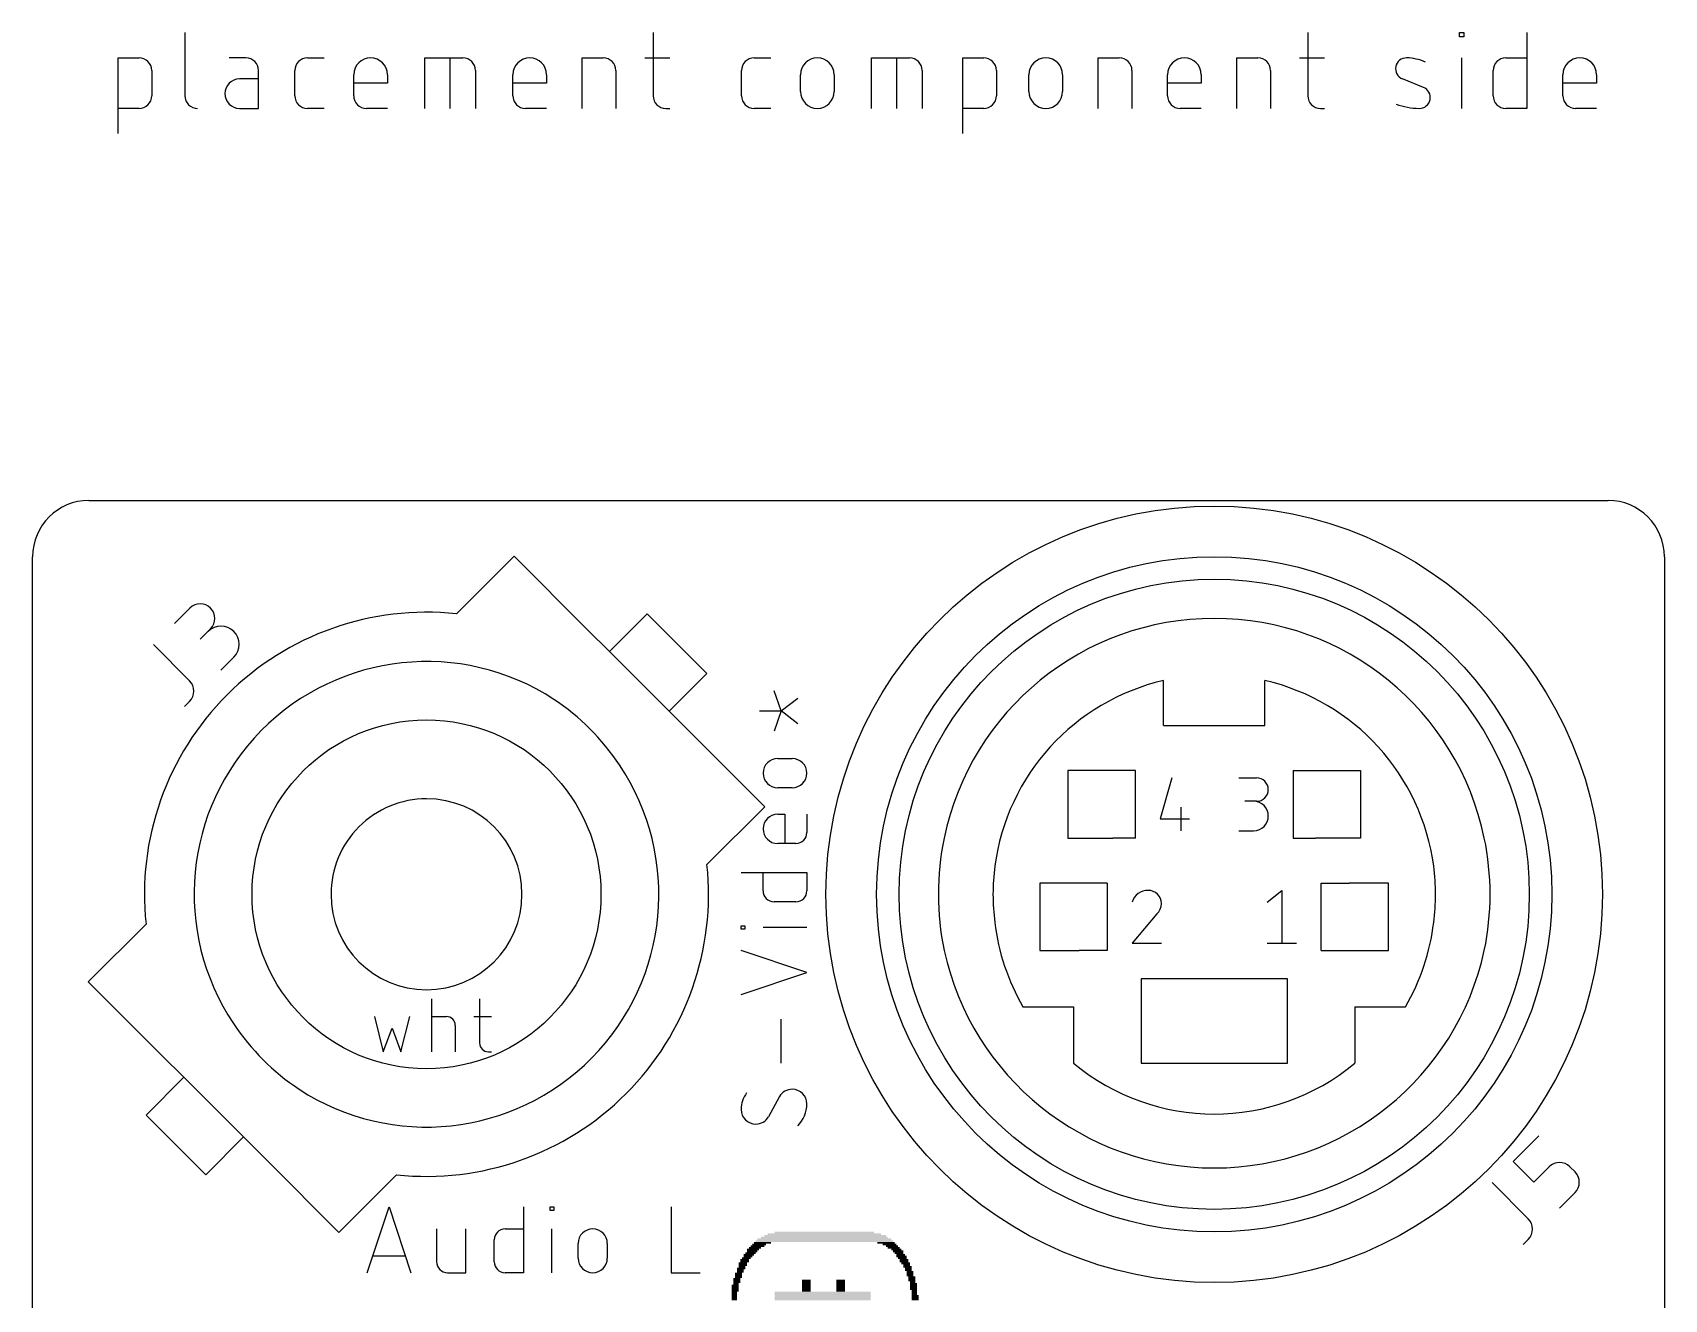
# Model space of a CAD drawing. Extents: x 0 to 29, y 0 to 47.3.
# Drawn here: x 0 to 29, y 24.8 to 47.31 of the extents above; entities that cross this region are included whole.
import ezdxf

# ---------------------------------------------------------------- set-up
doc = ezdxf.new("R2010")
doc.units = 0
for name, color, linetype in [('20', 30, 'CONTINUOUS'), ('21', 253, 'CONTINUOUS'), ('25', 253, 'CONTINUOUS'), ('51', 253, 'CONTINUOUS')]:
    doc.layers.add(name, color=color, linetype=linetype)

# ---------------------------------------------------------------- blocks, each defined once
blk = doc.blocks.new('RECT')
blk.add_solid([(-0.5, -0.5), (0.5, -0.5), (-0.5, 0.5), (0.5, 0.5)])

msp = doc.modelspace()

# ---------------------------------------------------------------- linework, layer by layer
at = {"layer": '20'}
for p, q in [((1, 39), (28, 39)), ((0, 1), (0, 38)), ((29, 38), (29, 1))]:
    msp.add_line(p, q, dxfattribs=at)
for centre, start, end in [((1, 38), 90, 180), ((28, 38), 0, 90)]:
    msp.add_arc(centre, 1, start, end, dxfattribs=at)
at = {"layer": '21'}
for p, q in [((2.7073, 47.3139), (2.7073, 46.192)), ((11.0281, 47.3139), (11.0281, 46.192)), ((22.6634, 47.3139), (22.6634, 46.192)), ((25.3607, 47.2391), (25.3607, 47.3139)), ((25.3607, 47.3139), (25.4355, 47.3139)), ((25.4355, 47.3139), (25.4355, 47.2391)), ((26.5556, 47.3139), (26.5556, 45.9676)), ((25.4355, 47.2391), (25.3607, 47.2391)), ((1.5177, 45.5189), (1.5177, 46.8651)), ((1.5177, 46.8651), (1.8916, 46.8651)), ((3.7908, 46.8651), (3.4916, 46.8651)), ((4.8837, 46.8651), (5.1829, 46.8651)), ((6.9718, 45.9676), (6.9718, 46.8651)), ((6.9718, 46.8651), (7.6449, 46.8651)), ((7.4205, 45.9676), (7.4205, 46.8651)), ((9.7678, 45.9676), (9.7678, 46.8651)), ((9.7678, 46.8651), (10.1417, 46.8651)), ((10.8785, 46.8651), (11.3273, 46.8651)), ((12.8231, 46.8651), (13.1222, 46.8651)), ((14.9111, 45.9676), (14.9111, 46.8651)), ((14.9111, 46.8651), (15.5842, 46.8651)), ((15.3598, 45.9676), (15.3598, 46.8651)), ((16.5294, 45.5189), (16.5294, 46.8651)), ((16.5294, 46.8651), (16.9033, 46.8651)), ((18.9391, 45.9676), (18.9391, 46.8651)), ((18.9391, 46.8651), (19.313, 46.8651)), ((21.403, 45.9676), (21.403, 46.8651)), ((21.403, 46.8651), (21.777, 46.8651)), ((22.5138, 46.8651), (22.9625, 46.8651)), ((25.3981, 45.9676), (25.3981, 46.8651)), ((26.1816, 46.8651), (26.5556, 46.8651)), ((2.116, 46.6408), (2.116, 46.192)), ((4.0152, 46.4912), (3.6786, 46.4912)), ((4.0152, 45.9676), (4.0152, 46.6408)), ((4.6594, 46.192), (4.6594, 46.6408)), ((5.7069, 46.192), (5.7069, 46.566)), ((6.3052, 46.4164), (5.7069, 46.4164)), ((6.3052, 46.566), (6.3052, 46.4164)), ((7.8692, 46.6408), (7.8692, 45.9676)), ((8.5358, 46.192), (8.5358, 46.566)), ((9.1341, 46.4164), (8.5358, 46.4164)), ((9.1341, 46.566), (9.1341, 46.4164)), ((10.3661, 46.6408), (10.3661, 45.9676)), ((12.5987, 46.192), (12.5987, 46.6408)), ((13.6462, 46.2668), (13.6462, 46.566)), ((14.2445, 46.566), (14.2445, 46.2668)), ((15.8086, 46.6408), (15.8086, 45.9676)), ((17.1277, 46.6408), (17.1277, 46.192)), ((17.7071, 46.2668), (17.7071, 46.566)), ((18.3054, 46.566), (18.3054, 46.2668)), ((19.5374, 46.6408), (19.5374, 45.9676)), ((20.1711, 46.192), (20.1711, 46.566)), ((20.7694, 46.4164), (20.1711, 46.4164)), ((20.7694, 46.566), (20.7694, 46.4164)), ((22.0014, 46.6408), (22.0014, 45.9676)), ((24.7181, 46.3416), (24.3442, 46.4912)), ((25.9573, 46.192), (25.9573, 46.6408)), ((27.1978, 46.192), (27.1978, 46.566)), ((27.7962, 46.4164), (27.1978, 46.4164)), ((27.7962, 46.566), (27.7962, 46.4164)), ((1.8916, 45.9676), (1.5177, 45.9676)), ((3.6786, 45.9676), (4.0152, 45.9676)), ((5.1829, 45.9676), (4.8837, 45.9676)), ((6.3052, 45.9676), (5.9312, 45.9676)), ((9.1341, 45.9676), (8.7602, 45.9676)), ((11.2525, 45.9676), (11.3273, 45.9676)), ((13.1222, 45.9676), (12.8231, 45.9676)), ((16.9033, 45.9676), (16.5294, 45.9676)), ((20.7694, 45.9676), (20.3954, 45.9676)), ((22.8877, 45.9676), (22.9625, 45.9676)), ((26.5556, 45.9676), (26.1816, 45.9676)), ((27.7962, 45.9676), (27.4222, 45.9676)), ((7.5303, 36.9851), (8.5556, 38.0104)), ((8.5556, 38.0104), (9.8638, 36.7023)), ((20.1, 35), (20.1, 35.8)), ((21.9, 35), (21.9, 35.8)), ((13.3061, 35.258), (13.1763, 35.615)), ((13.3061, 35.258), (13.5982, 35.4852)), ((12.9166, 35.258), (13.3061, 35.258)), ((13.3061, 35.258), (13.1763, 34.901)), ((13.5982, 35.0308), (13.3061, 35.258)), ((11.7023, 34.8638), (13.0104, 33.5556)), ((20.1, 35), (21.9, 35)), ((13.2412, 34.4128), (13.5008, 34.4128)), ((19.6, 34.2), (19.2, 34.2)), ((19.6, 33), (19.6, 34.2)), ((20.2478, 34.0699), (20.0389, 33.3389)), ((21.4389, 34.0699), (21.7522, 34.0699)), ((22.4, 34.2), (22.4, 33)), ((22.4, 34.2), (22.8, 34.2)), ((13.5008, 33.8935), (13.2412, 33.8935)), ((21.7522, 33.6522), (21.5434, 33.6522)), ((13.0104, 33.5556), (11.9851, 32.5303)), ((13.2412, 33.4222), (13.371, 33.4222)), ((13.371, 33.4222), (13.371, 32.9029)), ((13.7605, 33.4222), (13.7605, 33.0976)), ((20.4044, 33.5478), (20.4044, 33.1301)), ((20.0389, 33.3389), (20.5611, 33.3389)), ((21.4389, 33.1301), (21.7, 33.1301)), ((13.5657, 32.9029), (13.2412, 32.9029)), ((19.6, 33), (19.2, 33)), ((22.4, 33), (22.8, 33)), ((12.5921, 32.3876), (13.7605, 32.3876)), ((12.9815, 32.063), (12.9815, 32.3876)), ((13.7605, 32.3876), (13.7605, 32.063)), ((19.1, 32.2), (18.6, 32.2)), ((19.1, 32.2), (19.1, 31)), ((22.9, 31), (22.9, 32.2)), ((22.9, 32.2), (23.4, 32.2)), ((21.9389, 31.8611), (22.2, 32.0699)), ((22.2, 32.0699), (22.2, 31.1301)), ((13.5657, 31.8683), (13.1763, 31.8683)), ((19.9827, 31.6522), (19.5389, 31.1301)), ((0.9896, 30.4444), (2.0149, 31.4697)), ((12.5921, 31.3775), (12.5921, 31.4424)), ((12.5921, 31.4424), (12.657, 31.4424)), ((12.657, 31.3775), (12.5921, 31.3775)), ((12.657, 31.4424), (12.657, 31.3775)), ((13.7605, 31.4099), (12.9815, 31.4099)), ((19.5389, 31.1301), (20.0611, 31.1301)), ((21.9389, 31.1301), (22.4611, 31.1301)), ((13.7605, 30.6098), (12.5921, 30.9993)), ((19.1, 31), (18.6, 31)), ((22.9, 31), (23.4, 31)), ((12.5921, 30.2204), (13.7605, 30.6098)), ((22.3, 30.5), (19.7, 30.5)), ((19.7, 30.5), (19.7, 29)), ((22.3, 29), (22.3, 30.5)), ((2.2977, 29.1362), (0.9896, 30.4444)), ((7.0935, 29.2006), (7.0935, 30.1404)), ((7.944, 30.1404), (7.944, 29.3572)), ((17.6, 30), (18.5, 30)), ((18.5, 30), (18.5, 29)), ((23.5, 30), (24.4, 30)), ((23.5, 30), (23.5, 29)), ((6.0747, 29.8271), (6.2313, 29.2006)), ((6.2313, 29.2006), (6.3879, 29.6183)), ((6.3879, 29.6183), (6.5446, 29.2006)), ((6.5446, 29.2006), (6.7012, 29.8271)), ((7.0935, 29.8271), (7.3545, 29.8271)), ((7.5112, 29.6705), (7.5112, 29.2006)), ((7.8396, 29.8271), (8.1528, 29.8271)), ((13.3061, 29.0012), (13.3061, 29.7801)), ((8.1006, 29.2006), (8.1528, 29.2006)), ((19.7, 29), (22.3, 29)), ((13.2736, 28.4043), (13.0789, 28.0472)), ((5.4444, 25.9896), (4.1716, 27.2624)), ((6.4697, 27.0149), (5.4444, 25.9896)), ((5.9448, 25.2746), (6.3342, 26.4429)), ((6.3342, 26.4429), (6.7237, 25.2746)), ((8.7216, 26.4429), (8.7216, 25.2746)), ((9.1974, 26.378), (9.1974, 26.4429)), ((9.1974, 26.4429), (9.2623, 26.4429)), ((9.2623, 26.4429), (9.2623, 26.378)), ((11.3459, 26.4429), (11.3459, 25.2746)), ((9.2623, 26.378), (9.1974, 26.378)), ((7.1795, 26.0535), (7.1795, 25.4693)), ((7.6988, 25.2746), (7.6988, 26.0535)), ((8.2023, 25.4693), (8.2023, 25.8588)), ((8.397, 26.0535), (8.7216, 26.0535)), ((9.2298, 25.2746), (9.2298, 26.0535)), ((6.6263, 25.5667), (6.0421, 25.5667)), ((9.6941, 25.5342), (9.6941, 25.7938)), ((10.2134, 25.7938), (10.2134, 25.5342)), ((7.3742, 25.2746), (7.6988, 25.2746)), ((8.7216, 25.2746), (8.397, 25.2746)), ((11.3459, 25.2746), (11.8652, 25.2746))]:
    msp.add_line(p, q, dxfattribs=at)
for centre, radius in [((21, 32), 6.9), ((21, 32), 6), ((21, 32), 5.6), ((7, 32), 3.1)]:
    msp.add_circle(centre, radius, dxfattribs=at)
for centre, radius, start, end in [((1.8916, 46.6408), 0.2244, 0, 90), ((3.7908, 46.6408), 0.2244, 0, 90), ((4.8837, 46.6408), 0.2244, 89.9992, 180), ((6.006, 46.566), 0.2992, 0, 180), ((7.6449, 46.6408), 0.2244, 0, 90), ((8.835, 46.566), 0.2992, 0, 180), ((10.1417, 46.6408), 0.2244, 0, 90), ((12.8231, 46.6408), 0.2244, 89.9992, 180), ((13.9454, 46.566), 0.2992, 0, 180), ((15.5842, 46.6408), 0.2244, 0, 90), ((16.9033, 46.6408), 0.2244, 0, 90), ((18.0063, 46.566), 0.2992, 0, 180), ((19.313, 46.6408), 0.2244, 0, 90), ((20.4702, 46.566), 0.2992, 0, 180), ((21.777, 46.6408), 0.2244, 0, 90), ((24.4162, 46.6712), 0.1939, 89.181, 248.1986), ((24.4068, 46.0159), 0.8493, 65.7609, 89.181), ((26.1816, 46.6408), 0.2244, 89.9992, 180), ((27.497, 46.566), 0.2992, 0, 180), ((3.6786, 46.2294), 0.2618, 90, 270), ((1.8916, 46.192), 0.2244, 270.0008, 0), ((2.9316, 46.192), 0.2244, 180, 270), ((4.8837, 46.192), 0.2244, 180, 270), ((5.9312, 46.192), 0.2244, 180, 270), ((8.7602, 46.192), 0.2244, 180, 270), ((11.2525, 46.192), 0.2244, 180, 270), ((12.8231, 46.192), 0.2244, 180, 270), ((13.9454, 46.2668), 0.2992, 180, 0), ((16.9033, 46.192), 0.2244, 270.0008, 0), ((18.0063, 46.2668), 0.2992, 180, 0), ((20.3954, 46.192), 0.2244, 180, 270), ((22.8877, 46.192), 0.2244, 180, 270), ((24.6461, 46.1615), 0.1939, 269.181, 68.1986), ((26.1816, 46.192), 0.2244, 180, 270), ((27.4222, 46.192), 0.2244, 180, 270), ((24.6615, 47.236), 1.2684, 250.2096, 269.181), ((7, 32), 5.0133, 83.9278, 186.0722), ((21, 32), 4.9031, 11.7683, 168.2317), ((7.0036, 32.0036), 4.1332, 56.8671, 213.8403), ((20.9842, 31.9825), 3.9186, 103.0415, 172.4112), ((21.0158, 31.9825), 3.9186, 7.5888, 76.9585), ((6.9964, 31.9964), 4.1332, 236.8671, 33.8403), ((13.2412, 34.1531), 0.2596, 90, 270), ((13.5008, 34.1531), 0.2596, 270, 90), ((21.7522, 33.8611), 0.2088, 270, 90), ((7, 32), 1.6971, 179.9999, 89.9999), ((21.7, 33.3912), 0.2611, 270, 90), ((13.2412, 33.1625), 0.2596, 90, 270), ((13.5657, 33.0976), 0.1947, 270, 0), ((7, 32), 5.0132, 263.9275, 6.0725), ((13.1763, 32.063), 0.1947, 180, 270), ((13.5657, 32.063), 0.1947, 270, 0), ((19.8261, 31.7681), 0.3018, 90.0001, 162.055), ((19.8261, 31.835), 0.235, 0, 90), ((19.8087, 31.835), 0.2524, 313.6042, 359.9995), ((21.0102, 31.9701), 3.9384, 186.8551, 210.0148), ((20.9898, 31.9701), 3.9384, 329.9852, 353.1449), ((21, 32.05), 4.9135, 192.3391, 347.6609), ((7.3545, 29.6705), 0.1566, 0.0011, 90), ((8.1006, 29.3572), 0.1566, 180, 270), ((21, 32), 3.9051, 230.1944, 309.8056), ((13.0789, 28.1771), 0.4868, 143.1294, 180), ((13.5008, 28.2704), 0.2637, 90.0001, 149.4899), ((13.5008, 28.2744), 0.2596, 0, 90), ((12.8517, 28.1771), 0.2596, 180, 270), ((13.2119, 28.2744), 0.5485, 314.761, 359.9999), ((12.8517, 28.1811), 0.2637, 269.9998, 329.4902), ((8.397, 25.8588), 0.1947, 90, 180), ((9.9537, 25.7938), 0.2596, 0, 180), ((9.9537, 25.5342), 0.2596, 180, 0), ((7.3742, 25.4693), 0.1947, 180, 270), ((8.397, 25.4693), 0.1947, 180, 270)]:
    msp.add_arc(centre, radius, start, end, dxfattribs=at)
at = {"layer": '25'}
for p, q in [((2.5202, 36.8105), (2.7956, 37.0859)), ((3.1628, 36.7187), (2.9792, 36.5351)), ((2.1473, 36.4376), (2.7899, 35.795)), ((3.3464, 35.9843), (3.5759, 36.2138)), ((2.7899, 35.4278), (2.6981, 35.336)), ((26.3105, 27.2497), (26.7695, 27.7087)), ((26.6777, 26.8825), (26.3105, 27.2497)), ((26.9531, 27.1579), (26.6777, 26.8825)), ((27.4121, 27.0661), (27.3203, 27.1579)), ((25.9376, 26.8768), (26.5802, 26.2342)), ((27.1367, 26.4235), (27.4121, 26.6989)), ((26.5802, 25.867), (26.4884, 25.7752))]:
    msp.add_line(p, q, dxfattribs=at)
for centre, radius, start, end in [((2.9792, 36.9023), 0.2596, 315, 135), ((3.3464, 36.4433), 0.3246, 315.0002, 134.9998), ((2.6063, 35.6114), 0.2596, 315.0007, 45.0002), ((27.1367, 26.9743), 0.2596, 45.0007, 134.9983), ((27.2285, 26.8825), 0.2596, 314.9998, 45.0002), ((26.3966, 26.0506), 0.2596, 315.0007, 45.0002)]:
    msp.add_arc(centre, radius, start, end, dxfattribs=at)
at = {"layer": '51'}
for p, q in [((10.2527, 36.3133), (10.9244, 36.9851)), ((10.9244, 36.9851), (11.9851, 35.9244)), ((9.8638, 36.7023), (10.2527, 36.3133)), ((10.2527, 36.3133), (11.3133, 35.2527)), ((11.9851, 35.9244), (11.3133, 35.2527)), ((11.3133, 35.2527), (11.7023, 34.8638)), ((19.2, 34.2), (18.4, 34.2)), ((18.4, 34.2), (18.4, 33)), ((22.8, 34.2), (23.6, 34.2)), ((23.6, 34.2), (23.6, 33)), ((18.4, 33), (19.2, 33)), ((23.6, 33), (22.8, 33)), ((18.6, 32.2), (17.9, 32.2)), ((17.9, 32.2), (17.9, 31)), ((24.1, 32.2), (23.4, 32.2)), ((24.1, 31), (24.1, 32.2)), ((17.9, 31), (18.6, 31)), ((23.4, 31), (24.1, 31)), ((2.2977, 29.1362), (2.6866, 28.7473)), ((2.6866, 28.7473), (2.0149, 28.0756)), ((2.6866, 28.7473), (3.7473, 27.6866)), ((2.0149, 28.0756), (3.0756, 27.0149)), ((3.0756, 27.0149), (3.7473, 27.6866)), ((3.7473, 27.6866), (4.1716, 27.2624))]:
    msp.add_line(p, q, dxfattribs=at)
for centre, radius, start, end in [((6.9822, 32.0176), 4.1333, 33.4866, 56.5134), ((7, 32), 1.6971, 89.9999, 179.9999), ((21, 32), 4.9031, 168.2317, 191.7683), ((21, 32), 4.9031, 348.2317, 11.7683), ((21, 32), 3.9319, 172.6942, 187.3058), ((21, 32), 3.9319, 352.6942, 7.3058), ((7.0178, 31.9824), 4.1333, 213.4866, 236.5134)]:
    msp.add_arc(centre, radius, start, end, dxfattribs=at)

# ---------------------------------------------------------------- block references
at = {"layer": '21', "yscale": 0.0305}
for p, xscale in [((12.9727, 25.8067), 0.3048), ((14.07, 25.8372), 2.4384), ((14.07, 25.8676), 2.3774), ((14.07, 25.8981), 2.2555), ((14.0852, 25.9286), 2.1641), ((14.07, 25.9591), 2.0117), ((14.07, 25.9896), 1.7678), ((15.1672, 25.8067), 0.3048), ((12.6831, 25.5324), 0.1524), ((12.7288, 25.5933), 0.1829), ((12.7136, 25.5628), 0.1524), ((12.7593, 25.6238), 0.1829), ((12.805, 25.6848), 0.2134), ((12.7898, 25.6543), 0.1829), ((12.8355, 25.7152), 0.2134), ((12.8812, 25.7457), 0.2438), ((12.9117, 25.7762), 0.2438), ((15.2282, 25.7762), 0.2438), ((15.2739, 25.7457), 0.2134), ((15.3044, 25.7152), 0.2134), ((15.3501, 25.6848), 0.1829), ((15.3806, 25.6543), 0.1829), ((15.3958, 25.6238), 0.1524), ((15.4263, 25.5933), 0.1524), ((15.4416, 25.5628), 0.1829), ((15.4568, 25.5324), 0.1524), ((12.546, 25.258), 0.1219), ((12.546, 25.2276), 0.1219), ((12.5764, 25.319), 0.1219), ((12.5764, 25.2885), 0.1219), ((12.5917, 25.3495), 0.1524), ((12.6069, 25.38), 0.1219), ((12.6222, 25.4409), 0.1524), ((12.6222, 25.4104), 0.1524), ((12.6526, 25.5019), 0.1524), ((12.6526, 25.4714), 0.1524), ((15.4873, 25.5019), 0.1524), ((15.4873, 25.4714), 0.1524), ((15.5178, 25.4409), 0.1524), ((15.533, 25.4104), 0.1219), ((15.5482, 25.38), 0.1524), ((15.5635, 25.3495), 0.1219), ((15.5635, 25.319), 0.1219), ((15.594, 25.2885), 0.1219), ((15.594, 25.258), 0.1219), ((15.594, 25.2276), 0.1219), ((12.485, 25.0447), 0.1219), ((12.485, 25.0142), 0.1219), ((12.485, 24.9837), 0.1219), ((12.485, 24.9532), 0.1219), ((12.5155, 25.1666), 0.1219), ((12.5155, 25.1361), 0.1219), ((12.5155, 25.1056), 0.1219), ((12.5002, 25.0752), 0.0914), ((12.546, 25.1971), 0.1219), ((13.7499, 25.1361), 0.1524), ((13.7499, 25.1056), 0.1524), ((13.7499, 25.0752), 0.1524), ((13.7499, 25.0447), 0.1524), ((13.7499, 25.0142), 0.1524), ((13.7499, 24.9837), 0.1524), ((13.7499, 24.9532), 0.1524), ((14.3595, 25.1361), 0.1524), ((14.3595, 25.1056), 0.1524), ((14.3595, 25.0752), 0.1524), ((14.3595, 25.0447), 0.1524), ((14.3595, 25.0142), 0.1524), ((14.3595, 24.9837), 0.1524), ((14.3595, 24.9532), 0.1524), ((15.6244, 25.1971), 0.1219), ((15.6244, 25.1666), 0.1219), ((15.6244, 25.1361), 0.1219), ((15.6549, 25.0752), 0.1219), ((15.6549, 25.0447), 0.1219), ((15.6549, 25.0142), 0.1219), ((15.6549, 24.9837), 0.1219), ((15.6397, 25.1056), 0.0914), ((15.6702, 24.9532), 0.0914), ((12.4698, 24.9228), 0.0914), ((12.4698, 24.8923), 0.0914), ((12.4698, 24.8618), 0.0914), ((12.4698, 24.8313), 0.0914), ((12.4698, 24.8008), 0.0914), ((14.0395, 24.9228), 1.7069), ((14.0395, 24.8923), 1.7069), ((14.0395, 24.8618), 1.7069), ((14.0395, 24.8313), 1.7069), ((14.0395, 24.8008), 1.7069), ((15.6854, 24.8618), 0.1219), ((15.6854, 24.8313), 0.1219), ((15.6854, 24.8008), 0.1219), ((15.6702, 24.9228), 0.0914), ((15.6702, 24.8923), 0.0914)]:
    msp.add_blockref('RECT', p, dxfattribs=dict(at, xscale=xscale))

doc.saveas('drawing.dxf')
